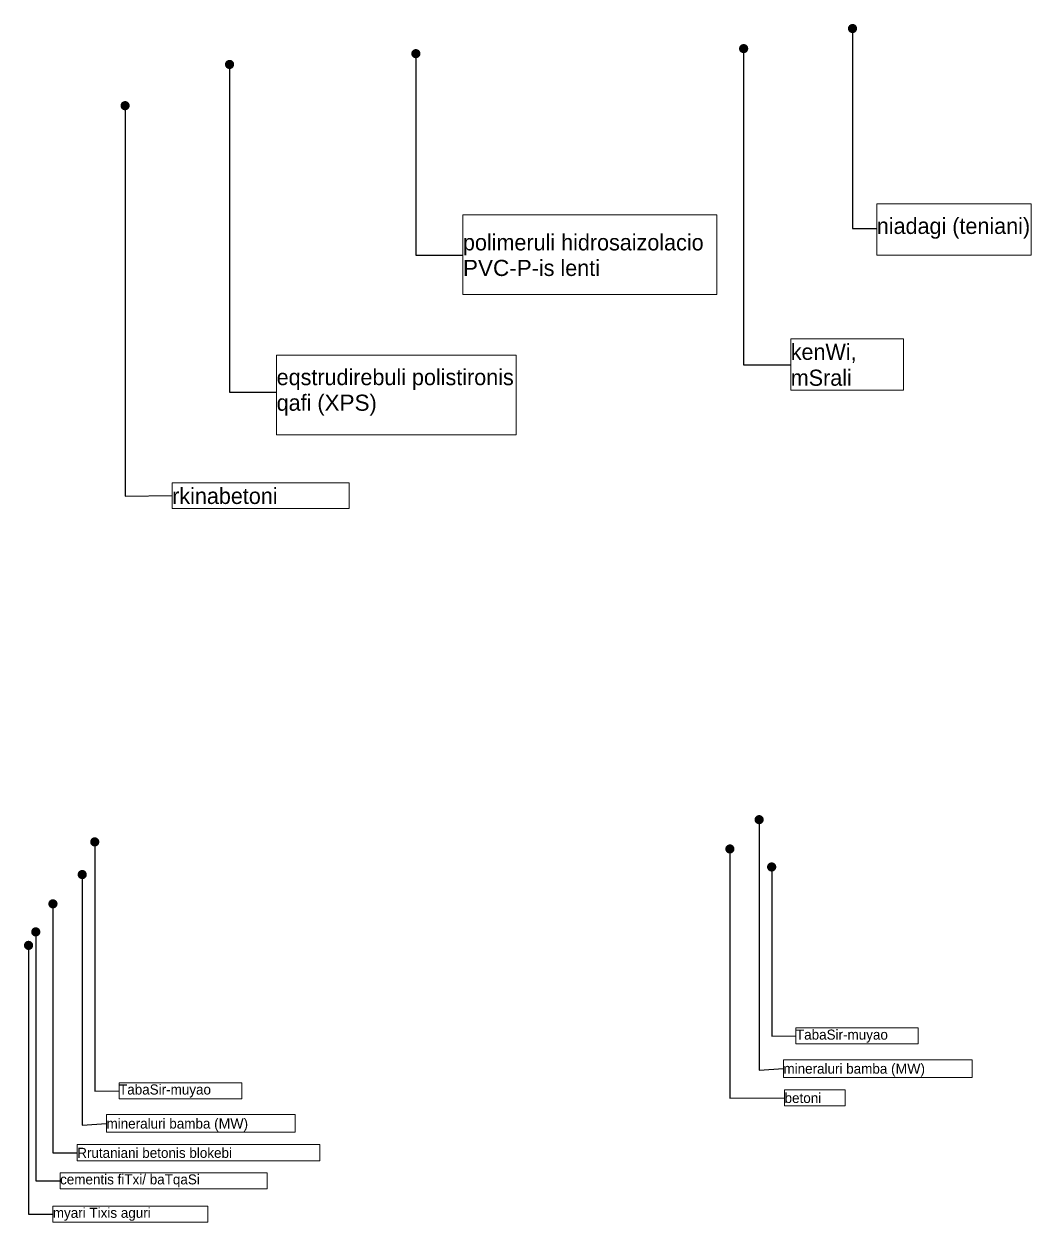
# Model space of a CAD drawing. Header units: millimetres. Extents: x 475206255 to 476720147, y 4620882299 to 4621447368.
# Drawn here: x 476670076 to 476720147, y 4620882299 to 4620941872 of the extents above; entities that cross this region are included whole.
import ezdxf

# ---------------------------------------------------------------- set-up
doc = ezdxf.new("R2010")
doc.units = ezdxf.units.MM
doc.header["$MEASUREMENT"] = 0
doc.layers.add('Annotation - Label_Pen_No__1', color=1, linetype='Continuous', lineweight=0)
doc.styles.add('GENERATED_STYLE_4', font='ACADMTAV.TTF')
doc.dimstyles.new('GENERATED_STYLE__32', dxfattribs={"dimtxt": 0.18, "dimasz": 912, "dimexe": 0.18, "dimexo": 0.0625, "dimgap": 0, "dimtad": 0, "dimtih": 1, "dimtoh": 1, "dimdec": 4, "dimzin": 0, "dimdsep": 46, "dimcen": 0.09, "dimadec": 0, "dimazin": 0, "dimtfac": 1, "dimtdec": 4, "dimtmove": 0, "dimatfit": 3, "dimldrblk": 'ARROWHEAD_11', "dimfxl": 1, "dimtolj": 1, "dimtzin": 0, "dimarcsym": 0})

# ---------------------------------------------------------------- blocks, each defined once
blk = doc.blocks.new('ARROWHEAD_11')
at = {"color": 0, "linetype": 'Continuous', "lineweight": 0}
blk.add_line((0, 0), (-1, 0), dxfattribs=at)
at = {"color": 0, "linetype": 'Continuous', "lineweight": 0, "const_width": 0.25, "flags": 128}
blk.add_lwpolyline([(-0.125, 0, 1), (0.125, 0, 1)], format="xyb", close=True, dxfattribs=at)

msp = doc.modelspace()

# ---------------------------------------------------------------- linework, layer by layer
at = {"layer": 'Annotation - Label_Pen_No__1', "color": 1, "linetype": 'Continuous', "lineweight": 0, "flags": 128}
for points in [[(476712479.185, 4620930367.916), (476720146.761, 4620930367.916), (476720146.761, 4620932920.896), (476712479.185, 4620932920.896), (476712479.185, 4620930367.916)], [(476712479.185, 4620930367.916), (476720146.761, 4620930367.916), (476720146.761, 4620932920.896), (476712479.185, 4620932920.896), (476712479.185, 4620930367.916)], [(476712479.185, 4620930367.916), (476720146.761, 4620930367.916), (476720146.761, 4620932920.896), (476712479.185, 4620932920.896), (476712479.185, 4620930367.916)], [(476691902.546, 4620928415.037), (476704527.199, 4620928415.037), (476704527.199, 4620932377.517), (476691902.546, 4620932377.517), (476691902.546, 4620928415.037)], [(476691902.546, 4620928415.037), (476704527.199, 4620928415.037), (476704527.199, 4620932377.517), (476691902.546, 4620932377.517), (476691902.546, 4620928415.037)], [(476691902.546, 4620928415.037), (476704527.199, 4620928415.037), (476704527.199, 4620932377.517), (476691902.546, 4620932377.517), (476691902.546, 4620928415.037)], [(476708199.561, 4620923662.861), (476713807.865, 4620923662.861), (476713807.865, 4620926215.841), (476708199.561, 4620926215.841), (476708199.561, 4620923662.861)], [(476708199.561, 4620923662.861), (476713807.865, 4620923662.861), (476713807.865, 4620926215.841), (476708199.561, 4620926215.841), (476708199.561, 4620923662.861)], [(476708199.561, 4620923662.861), (476713807.865, 4620923662.861), (476713807.865, 4620926215.841), (476708199.561, 4620926215.841), (476708199.561, 4620923662.861)], [(476682639.127, 4620921436.384), (476694547.991, 4620921436.384), (476694547.991, 4620925398.864), (476682639.127, 4620925398.864), (476682639.127, 4620921436.384)], [(476682639.127, 4620921436.384), (476694547.991, 4620921436.384), (476694547.991, 4620925398.864), (476682639.127, 4620925398.864), (476682639.127, 4620921436.384)], [(476682639.127, 4620921436.384), (476694547.991, 4620921436.384), (476694547.991, 4620925398.864), (476682639.127, 4620925398.864), (476682639.127, 4620921436.384)], [(476677445.243, 4620917779.419), (476686238.612, 4620917779.419), (476686238.612, 4620919055.909), (476677445.243, 4620919055.909), (476677445.243, 4620917779.419)], [(476677445.243, 4620917779.419), (476686238.612, 4620917779.419), (476686238.612, 4620919055.909), (476677445.243, 4620919055.909), (476677445.243, 4620917779.419)], [(476677445.243, 4620917779.419), (476686238.612, 4620917779.419), (476686238.612, 4620919055.909), (476677445.243, 4620919055.909), (476677445.243, 4620917779.419)], [(476708458.754, 4620891158.226), (476714539.682, 4620891158.226), (476714539.682, 4620891955.102), (476708458.754, 4620891955.102), (476708458.754, 4620891158.226)], [(476708458.754, 4620891158.226), (476714539.682, 4620891158.226), (476714539.682, 4620891955.102), (476708458.754, 4620891955.102), (476708458.754, 4620891158.226)], [(476708458.754, 4620891158.226), (476714539.682, 4620891158.226), (476714539.682, 4620891955.102), (476708458.754, 4620891955.102), (476708458.754, 4620891158.226)], [(476707836.116, 4620889493.189), (476717213.98, 4620889493.189), (476717213.98, 4620890373.1), (476707836.116, 4620890373.1), (476707836.116, 4620889493.189)], [(476707836.116, 4620889493.189), (476717213.98, 4620889493.189), (476717213.98, 4620890373.1), (476707836.116, 4620890373.1), (476707836.116, 4620889493.189)], [(476707836.116, 4620889493.189), (476717213.98, 4620889493.189), (476717213.98, 4620890373.1), (476707836.116, 4620890373.1), (476707836.116, 4620889493.189)], [(476674802.791, 4620888429.591), (476680900.862, 4620888429.591), (476680900.862, 4620889226.467), (476674802.791, 4620889226.467), (476674802.791, 4620888429.591)], [(476674802.791, 4620888429.591), (476680900.862, 4620888429.591), (476680900.862, 4620889226.467), (476674802.791, 4620889226.467), (476674802.791, 4620888429.591)], [(476674802.791, 4620888429.591), (476680900.862, 4620888429.591), (476680900.862, 4620889226.467), (476674802.791, 4620889226.467), (476674802.791, 4620888429.591)], [(476707893.021, 4620888078.64), (476710913.271, 4620888078.64), (476710913.271, 4620888875.516), (476707893.021, 4620888875.516), (476707893.021, 4620888078.64)], [(476707893.021, 4620888078.64), (476710913.271, 4620888078.64), (476710913.271, 4620888875.516), (476707893.021, 4620888875.516), (476707893.021, 4620888078.64)], [(476707893.021, 4620888078.64), (476710913.271, 4620888078.64), (476710913.271, 4620888875.516), (476707893.021, 4620888875.516), (476707893.021, 4620888078.64)], [(476674180.153, 4620886764.554), (476683558.016, 4620886764.554), (476683558.016, 4620887644.465), (476674180.153, 4620887644.465), (476674180.153, 4620886764.554)], [(476674180.153, 4620886764.554), (476683558.016, 4620886764.554), (476683558.016, 4620887644.465), (476674180.153, 4620887644.465), (476674180.153, 4620886764.554)], [(476674180.153, 4620886764.554), (476683558.016, 4620886764.554), (476683558.016, 4620887644.465), (476674180.153, 4620887644.465), (476674180.153, 4620886764.554)], [(476672724.086, 4620885350.005), (476684792.466, 4620885350.005), (476684792.466, 4620886146.881), (476672724.086, 4620886146.881), (476672724.086, 4620885350.005)], [(476672724.086, 4620885350.005), (476684792.466, 4620885350.005), (476684792.466, 4620886146.881), (476672724.086, 4620886146.881), (476672724.086, 4620885350.005)], [(476672724.086, 4620885350.005), (476684792.466, 4620885350.005), (476684792.466, 4620886146.881), (476672724.086, 4620886146.881), (476672724.086, 4620885350.005)], [(476671870.664, 4620883955.539), (476682175.104, 4620883955.539), (476682175.104, 4620884752.415), (476671870.664, 4620884752.415), (476671870.664, 4620883955.539)], [(476671870.664, 4620883955.539), (476682175.104, 4620883955.539), (476682175.104, 4620884752.415), (476671870.664, 4620884752.415), (476671870.664, 4620883955.539)], [(476671870.664, 4620883955.539), (476682175.104, 4620883955.539), (476682175.104, 4620884752.415), (476671870.664, 4620884752.415), (476671870.664, 4620883955.539)], [(476671511.245, 4620882299.366), (476679213.353, 4620882299.366), (476679213.353, 4620883096.242), (476671511.245, 4620883096.242), (476671511.245, 4620882299.366)], [(476671511.245, 4620882299.366), (476679213.353, 4620882299.366), (476679213.353, 4620883096.242), (476671511.245, 4620883096.242), (476671511.245, 4620882299.366)], [(476671511.245, 4620882299.366), (476679213.353, 4620882299.366), (476679213.353, 4620883096.242), (476671511.245, 4620883096.242), (476671511.245, 4620882299.366)]]:
    msp.add_lwpolyline(points, close=True, dxfattribs=at)

# ---------------------------------------------------------------- texts
at = {"layer": 'Annotation - Label_Pen_No__1', "color": 1, "linetype": 'Continuous', "lineweight": 0, "attachment_point": 4, "style": 'GENERATED_STYLE_4'}
for s, insert, char_height, width, line_spacing_factor in [('\\A1;{\\pql;\\fAcadMtavr|b0|i0|c0|p0;\\W1.000000;niadagi (teniani)}', (476712479.185, 4620931709.785), 800.93348, 7667.57679, 0.956537), ('\\A1;{\\pql;\\fAcadMtavr|b0|i0|c0|p0;\\W1.000000;niadagi (teniani)}', (476712479.185, 4620931709.785), 800.93348, 7667.57679, 0.956537), ('\\A1;{\\pql;\\fAcadMtavr|b0|i0|c0|p0;\\W1.000000;niadagi (teniani)}', (476712479.185, 4620931709.785), 800.93348, 7667.57679, 0.956537), ('\\A1;{\\pql;\\fAcadMtavr|b0|i0|c0|p0;\\W1.000000;polimeruli hidrosaizolacio \\fArial|b0|i0|c204|p0;\\W1.000000;P\\fArial|b0|i0|c204|p0;\\W1.000000;VC-P\\fAcadMtavr|b0|i0|c0|p0;\\W1.000000;-is lenti}', (476691902.546, 4620930371.352), 800.933481, 12624.65322, 0.951957), ('\\A1;{\\pql;\\fAcadMtavr|b0|i0|c0|p0;\\W1.000000;polimeruli hidrosaizolacio \\fArial|b0|i0|c204|p0;\\W1.000000;P\\fArial|b0|i0|c204|p0;\\W1.000000;VC-P\\fAcadMtavr|b0|i0|c0|p0;\\W1.000000;-is lenti}', (476691902.546, 4620930371.352), 800.933481, 12624.65322, 0.951957), ('\\A1;{\\pql;\\fAcadMtavr|b0|i0|c0|p0;\\W1.000000;polimeruli hidrosaizolacio \\fArial|b0|i0|c204|p0;\\W1.000000;P\\fArial|b0|i0|c204|p0;\\W1.000000;VC-P\\fAcadMtavr|b0|i0|c0|p0;\\W1.000000;-is lenti}', (476691902.546, 4620930371.352), 800.933481, 12624.65322, 0.951957), ('\\A1;{\\pql;\\fAcadMtavr|b0|i0|c0|p0;\\W1.000000;kenWi, mSrali}', (476708199.561, 4620924920.529), 800.93348, 5608.30319, 0.965227), ('\\A1;{\\pql;\\fAcadMtavr|b0|i0|c0|p0;\\W1.000000;kenWi, mSrali}', (476708199.561, 4620924920.529), 800.93348, 5608.30319, 0.965227), ('\\A1;{\\pql;\\fAcadMtavr|b0|i0|c0|p0;\\W1.000000;kenWi, mSrali}', (476708199.561, 4620924920.529), 800.93348, 5608.30319, 0.965227), ('\\A1;{\\pql;\\fAcadMtavr|b0|i0|c0|p0;\\W1.000000;eqstrudirebuli polistironis qafi (\\fArial|b0|i0|c204|p0;\\W1.000000;XPS\\fAcadMtavr|b0|i0|c0|p0;\\W1.000000;)}', (476682639.127, 4620923555.741), 800.933481, 11908.86427, 0.952603), ('\\A1;{\\pql;\\fAcadMtavr|b0|i0|c0|p0;\\W1.000000;eqstrudirebuli polistironis qafi (\\fArial|b0|i0|c204|p0;\\W1.000000;XPS\\fAcadMtavr|b0|i0|c0|p0;\\W1.000000;)}', (476682639.127, 4620923555.741), 800.933481, 11908.86427, 0.952603), ('\\A1;{\\pql;\\fAcadMtavr|b0|i0|c0|p0;\\W1.000000;eqstrudirebuli polistironis qafi (\\fArial|b0|i0|c204|p0;\\W1.000000;XPS\\fAcadMtavr|b0|i0|c0|p0;\\W1.000000;)}', (476682639.127, 4620923555.741), 800.933481, 11908.86427, 0.952603)]:
    msp.add_mtext(s, dxfattribs=dict(at, insert=insert, char_height=char_height, width=width, line_spacing_factor=line_spacing_factor))
for s, insert, char_height in [('\\A1;{\\pql;\\fAcadMtavr|b0|i0|c0|p0;\\W1.000000;rkinabetoni}', (476677445.243, 4620918398.842), 800.93348), ('\\A1;{\\pql;\\fAcadMtavr|b0|i0|c0|p0;\\W1.000000;rkinabetoni}', (476677445.243, 4620918398.842), 800.93348), ('\\A1;{\\pql;\\fAcadMtavr|b0|i0|c0|p0;\\W1.000000;rkinabetoni}', (476677445.243, 4620918398.842), 800.93348), ('\\A1;{\\pql;\\fAcadMtavr|b0|i0|c0|p0;\\W1.000000;TabaSir-muyao}', (476708458.754, 4620891543.414), 500), ('\\A1;{\\pql;\\fAcadMtavr|b0|i0|c0|p0;\\W1.000000;TabaSir-muyao}', (476708458.754, 4620891543.414), 500), ('\\A1;{\\pql;\\fAcadMtavr|b0|i0|c0|p0;\\W1.000000;TabaSir-muyao}', (476708458.754, 4620891543.414), 500), ('\\A1;{\\pql;\\fAcadMtavr|b0|i0|c0|p0;\\W1.000000;mineraluri bamba (\\fArial|b0|i0|c204|p0;\\W1.000000;MW\\fAcadMtavr|b0|i0|c0|p0;\\W1.000000;)}', (476707836.116, 4620889851.785), 500), ('\\A1;{\\pql;\\fAcadMtavr|b0|i0|c0|p0;\\W1.000000;mineraluri bamba (\\fArial|b0|i0|c204|p0;\\W1.000000;MW\\fAcadMtavr|b0|i0|c0|p0;\\W1.000000;)}', (476707836.116, 4620889851.785), 500), ('\\A1;{\\pql;\\fAcadMtavr|b0|i0|c0|p0;\\W1.000000;mineraluri bamba (\\fArial|b0|i0|c204|p0;\\W1.000000;MW\\fAcadMtavr|b0|i0|c0|p0;\\W1.000000;)}', (476707836.116, 4620889851.785), 500), ('\\A1;{\\pql;\\fAcadMtavr|b0|i0|c0|p0;\\W1.000000;TabaSir-muyao}', (476674802.791, 4620888814.779), 500), ('\\A1;{\\pql;\\fAcadMtavr|b0|i0|c0|p0;\\W1.000000;TabaSir-muyao}', (476674802.791, 4620888814.779), 500), ('\\A1;{\\pql;\\fAcadMtavr|b0|i0|c0|p0;\\W1.000000;TabaSir-muyao}', (476674802.791, 4620888814.779), 500), ('\\A1;{\\pql;\\fAcadMtavr|b0|i0|c0|p0;\\W1.000000;betoni}', (476707893.021, 4620888464.953), 500), ('\\A1;{\\pql;\\fAcadMtavr|b0|i0|c0|p0;\\W1.000000;betoni}', (476707893.021, 4620888464.953), 500), ('\\A1;{\\pql;\\fAcadMtavr|b0|i0|c0|p0;\\W1.000000;betoni}', (476707893.021, 4620888464.953), 500), ('\\A1;{\\pql;\\fAcadMtavr|b0|i0|c0|p0;\\W1.000000;mineraluri bamba (\\fArial|b0|i0|c204|p0;\\W1.000000;MW\\fAcadMtavr|b0|i0|c0|p0;\\W1.000000;)}', (476674180.153, 4620887123.15), 500), ('\\A1;{\\pql;\\fAcadMtavr|b0|i0|c0|p0;\\W1.000000;mineraluri bamba (\\fArial|b0|i0|c204|p0;\\W1.000000;MW\\fAcadMtavr|b0|i0|c0|p0;\\W1.000000;)}', (476674180.153, 4620887123.15), 500), ('\\A1;{\\pql;\\fAcadMtavr|b0|i0|c0|p0;\\W1.000000;mineraluri bamba (\\fArial|b0|i0|c204|p0;\\W1.000000;MW\\fAcadMtavr|b0|i0|c0|p0;\\W1.000000;)}', (476674180.153, 4620887123.15), 500), ('\\A1;{\\pql;\\fAcadMtavr|b0|i0|c0|p0;\\W1.000000;Rrutaniani betonis blokebi}', (476672724.086, 4620885736.693), 500), ('\\A1;{\\pql;\\fAcadMtavr|b0|i0|c0|p0;\\W1.000000;Rrutaniani betonis blokebi}', (476672724.086, 4620885736.693), 500), ('\\A1;{\\pql;\\fAcadMtavr|b0|i0|c0|p0;\\W1.000000;Rrutaniani betonis blokebi}', (476672724.086, 4620885736.693), 500), ('\\A1;{\\pql;\\fAcadMtavr|b0|i0|c0|p0;\\W1.000000;cementis fiTxi/ baTqaSi}', (476671870.664, 4620884345.602), 500), ('\\A1;{\\pql;\\fAcadMtavr|b0|i0|c0|p0;\\W1.000000;cementis fiTxi/ baTqaSi}', (476671870.664, 4620884345.602), 500), ('\\A1;{\\pql;\\fAcadMtavr|b0|i0|c0|p0;\\W1.000000;cementis fiTxi/ baTqaSi}', (476671870.664, 4620884345.602), 500), ('\\A1;{\\pql;\\fAcadMtavr|b0|i0|c0|p0;\\W1.000000;myari Tixis aguri}', (476671511.245, 4620882684.554), 500), ('\\A1;{\\pql;\\fAcadMtavr|b0|i0|c0|p0;\\W1.000000;myari Tixis aguri}', (476671511.245, 4620882684.554), 500), ('\\A1;{\\pql;\\fAcadMtavr|b0|i0|c0|p0;\\W1.000000;myari Tixis aguri}', (476671511.245, 4620882684.554), 500)]:
    msp.add_mtext(s, dxfattribs=dict(at, insert=insert, char_height=char_height))

# ---------------------------------------------------------------- leaders
at = {"layer": 'Annotation - Label_Pen_No__1', "color": 1, "linetype": 'Continuous', "lineweight": 0, "annotation_type": 0, "has_hookline": 1, "hookline_direction": 0}
for points, text_width in [([(476711271.51, 4620941644.406), (476711271.51, 4620931709.785), (476712479.185, 4620931709.785)], 5517.15), ([(476711271.51, 4620941644.406), (476711271.51, 4620931709.785), (476712479.185, 4620931709.785)], 5517.15), ([(476711271.51, 4620941644.406), (476711271.51, 4620931709.785), (476712479.185, 4620931709.785)], 5517.15), ([(476705857.479, 4620940646.255), (476705857.479, 4620924920.529), (476708199.561, 4620924920.529)], 4544.504), ([(476705857.479, 4620940646.255), (476705857.479, 4620924920.529), (476708199.561, 4620924920.529)], 4544.504), ([(476705857.479, 4620940646.255), (476705857.479, 4620924920.529), (476708199.561, 4620924920.529)], 4544.504), ([(476689560.464, 4620940396.277), (476689560.464, 4620930371.352), (476691902.546, 4620930371.352)], 11878.749), ([(476689560.464, 4620940396.277), (476689560.464, 4620930371.352), (476691902.546, 4620930371.352)], 11878.749), ([(476689560.464, 4620940396.277), (476689560.464, 4620930371.352), (476691902.546, 4620930371.352)], 11878.749), ([(476680297.044, 4620939859.637), (476680297.044, 4620923555.741), (476682639.127, 4620923555.741)], 10347.449), ([(476680297.044, 4620939859.637), (476680297.044, 4620923555.741), (476682639.127, 4620923555.741)], 10347.449), ([(476680297.044, 4620939859.637), (476680297.044, 4620923555.741), (476682639.127, 4620923555.741)], 10347.449), ([(476675103.161, 4620937809.208), (476675103.161, 4620918398.842), (476677445.243, 4620918417.664)], 7811.748), ([(476675103.161, 4620937809.208), (476675103.161, 4620918398.842), (476677445.243, 4620918417.664)], 7811.748), ([(476675103.161, 4620937809.208), (476675103.161, 4620918398.842), (476677445.243, 4620918417.664)], 7811.748), ([(476706628.441, 4620902306.112), (476706628.441, 4620889851.785), (476707836.116, 4620889933.144)], 9017.931), ([(476706628.441, 4620902306.112), (476706628.441, 4620889851.785), (476707836.116, 4620889933.144)], 9017.931), ([(476706628.441, 4620902306.112), (476706628.441, 4620889851.785), (476707836.116, 4620889933.144)], 9017.931), ([(476673595.116, 4620901200.996), (476673595.116, 4620888814.779), (476674802.791, 4620888828.029)], 5706.314), ([(476673595.116, 4620901200.996), (476673595.116, 4620888814.779), (476674802.791, 4620888828.029)], 5706.314), ([(476673595.116, 4620901200.996), (476673595.116, 4620888814.779), (476674802.791, 4620888828.029)], 5706.314), ([(476705172.375, 4620900850.045), (476705172.375, 4620888464.953), (476707893.021, 4620888477.078)], 2760.646), ([(476705172.375, 4620900850.045), (476705172.375, 4620888464.953), (476707893.021, 4620888477.078)], 2760.646), ([(476705172.375, 4620900850.045), (476705172.375, 4620888464.953), (476707893.021, 4620888477.078)], 2760.646), ([(476672972.478, 4620899577.477), (476672972.478, 4620887123.15), (476674180.153, 4620887204.509)], 9017.931), ([(476672972.478, 4620899577.477), (476672972.478, 4620887123.15), (476674180.153, 4620887204.509)], 9017.931), ([(476672972.478, 4620899577.477), (476672972.478, 4620887123.15), (476674180.153, 4620887204.509)], 9017.931), ([(476707251.079, 4620899954.292), (476707251.079, 4620891543.414), (476708458.754, 4620891556.664)], 5706.314), ([(476707251.079, 4620899954.292), (476707251.079, 4620891543.414), (476708458.754, 4620891556.664)], 5706.314), ([(476707251.079, 4620899954.292), (476707251.079, 4620891543.414), (476708458.754, 4620891556.664)], 5706.314), ([(476671516.412, 4620898121.41), (476671516.412, 4620885736.693), (476672724.086, 4620885748.443)], 11716.593), ([(476671516.412, 4620898121.41), (476671516.412, 4620885736.693), (476672724.086, 4620885748.443)], 11716.593), ([(476671516.412, 4620898121.41), (476671516.412, 4620885736.693), (476672724.086, 4620885748.443)], 11716.593), ([(476670662.989, 4620896726.944), (476670662.989, 4620884345.602), (476671870.664, 4620884353.977)], 9870.044), ([(476670662.989, 4620896726.944), (476670662.989, 4620884345.602), (476671870.664, 4620884353.977)], 9870.044), ([(476670662.989, 4620896726.944), (476670662.989, 4620884345.602), (476671870.664, 4620884353.977)], 9870.044), ([(476670303.571, 4620896055.261), (476670303.571, 4620882684.554), (476671511.245, 4620882697.804)], 7287.078), ([(476670303.571, 4620896055.261), (476670303.571, 4620882684.554), (476671511.245, 4620882697.804)], 7287.078), ([(476670303.571, 4620896055.261), (476670303.571, 4620882684.554), (476671511.245, 4620882697.804)], 7287.078)]:
    msp.add_leader(points, dimstyle='GENERATED_STYLE__32', dxfattribs=dict(at, text_width=text_width))

doc.saveas('drawing.dxf')
